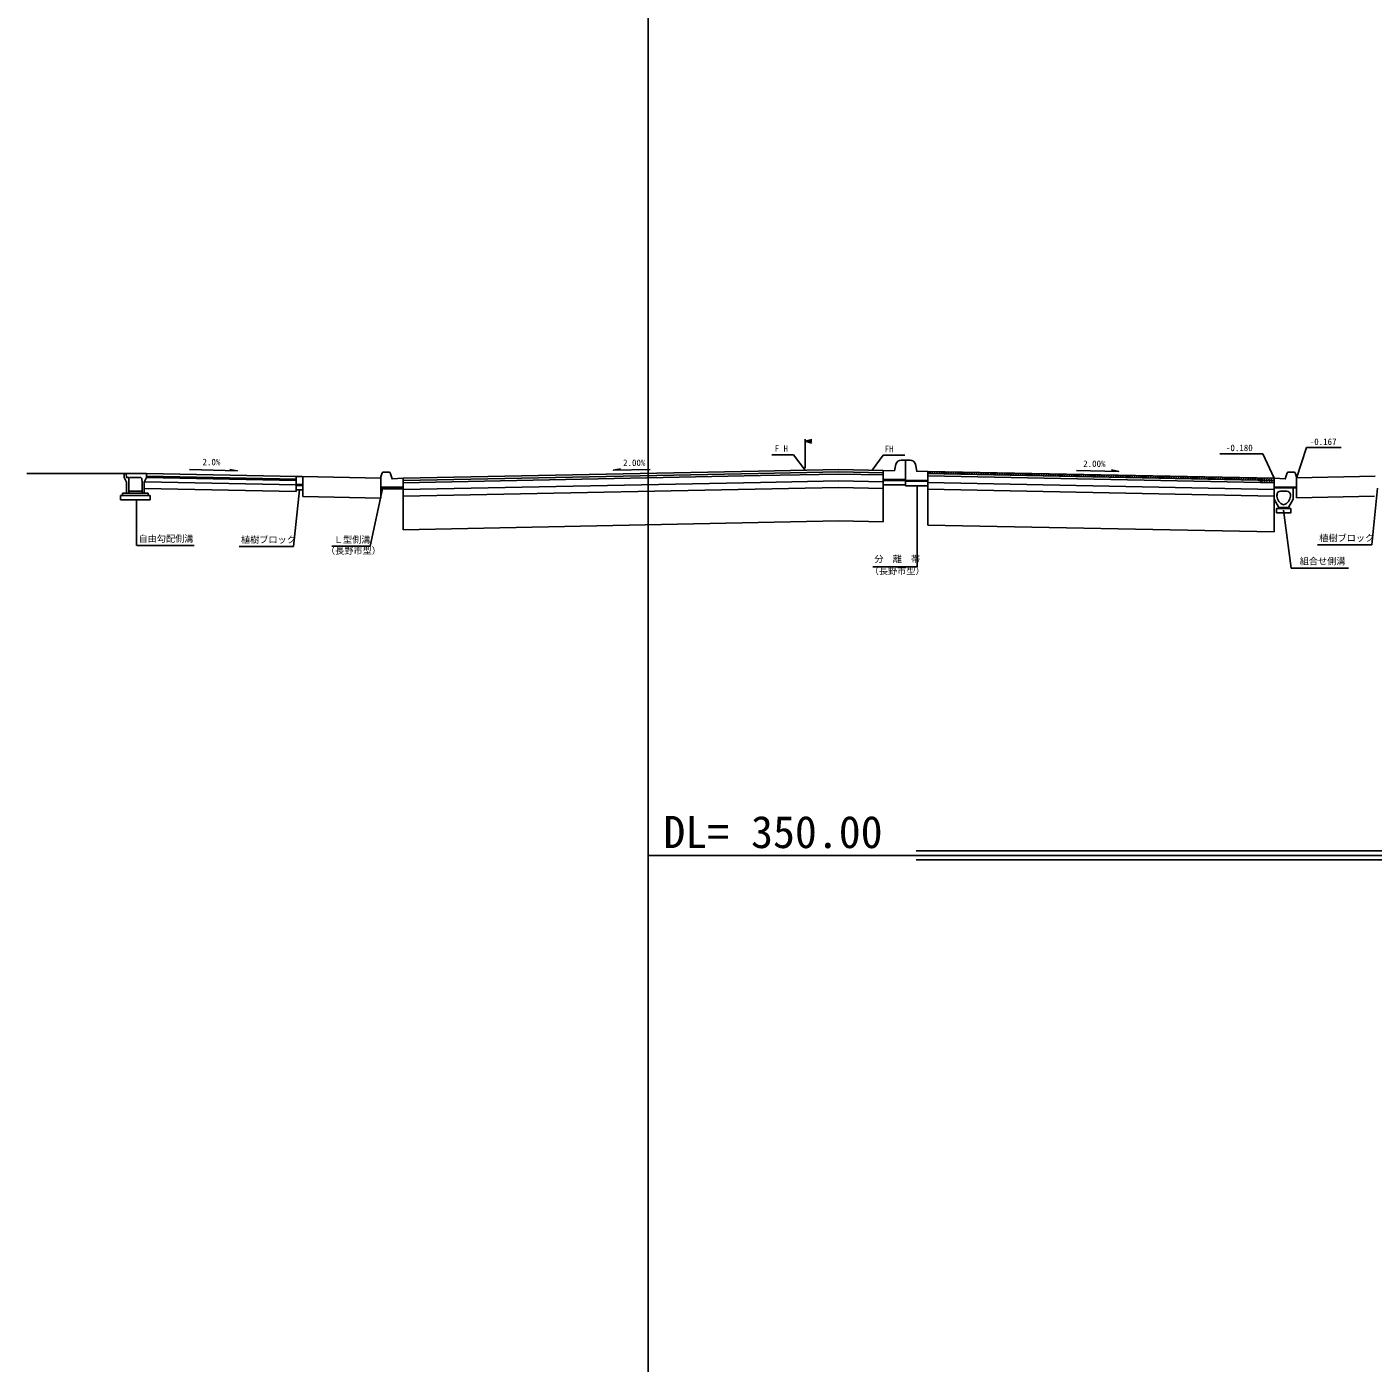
# Model space of a CAD drawing. Units: millimetres on the paper. Extents: x -84 to 7, y -133 to 191.
# Drawn here: x -83.77 to -68.7, y -29.26 to -14.31 of the extents above; entities that cross this region are included whole.
import ezdxf
from ezdxf.enums import TextEntityAlignment as Align

# ---------------------------------------------------------------- set-up
doc = ezdxf.new("R2010")
doc.units = ezdxf.units.MM
doc.header["$LTSCALE"] = 0.14
for name, color, linetype in [('0-1_D-BDG-3-DL-2', 7, 'Continuous'), ('0-2_D-TTL-FRAM_枠', 7, 'Continuous'), ('0-3_D-STR-2-文字', 7, 'Continuous'), ('0-5_D-BDG-2-DL-1', 7, 'Continuous'), ('0-9_D-BDG-1-現況', 7, 'Continuous')]:
    doc.layers.add(name, color=color, linetype=linetype)
doc.styles.add('ＭＳ ゴシック', font='')
doc.styles.get('ＭＳ ゴシック').set_extended_font_data('MS Gothic')

msp = doc.modelspace()

# ---------------------------------------------------------------- linework, layer by layer
at = {"layer": '0-1_D-BDG-3-DL-2'}
for p, q in [((-73.8141, -23.5307), (3.4526, -23.5307)), ((-73.8141, -23.6307), (3.4526, -23.6307))]:
    msp.add_line(p, q, dxfattribs=at)
at = {"layer": '0-2_D-TTL-FRAM_枠'}
msp.add_lwpolyline([(-76.8141, -2.9807), (3.4526, -2.9807), (3.4526, -59.1807), (-76.8141, -59.1807)], close=True, dxfattribs=at)
at = {"layer": '0-5_D-BDG-2-DL-1'}
msp.add_line((-76.8141, -23.5807), (3.4526, -23.5807), dxfattribs=at)
at = {"layer": '0-9_D-BDG-1-現況'}
for p, q in [((-75.0556, -19.245), (-75.0556, -18.9198)), ((-75.0556, -18.9448), (-74.9806, -18.9448)), ((-75.4272, -19.0952), (-75.1849, -19.0952)), ((-75.0556, -19.27), (-75.1849, -19.0952)), ((-74.3056, -19.27), (-74.1839, -19.0999)), ((-73.9416, -19.0999), (-74.1839, -19.0999)), ((-79.7832, -19.2925), (-79.7128, -19.2925)), ((-79.5556, -19.36), (-75.5791, -19.2805)), ((-75.5791, -19.2805), (-74.6806, -19.2625)), ((-75.5791, -19.3055), (-74.6806, -19.2875)), ((-74.1806, -19.2725), (-74.6806, -19.2625)), ((-74.1806, -19.2725), (-74.6806, -19.2625)), ((-74.1806, -19.2975), (-74.6806, -19.2875)), ((-74.1806, -19.2975), (-74.6806, -19.2875)), ((-74.1806, -19.2725), (-74.1806, -19.3725)), ((-74.0556, -19.275), (-74.1806, -19.2725)), ((-74.0556, -19.275), (-74.0398, -19.1999)), ((-73.9306, -19.1575), (-73.9806, -19.1575)), ((-73.9306, -19.1575), (-73.9306, -19.3925)), ((-73.9306, -19.1575), (-73.8806, -19.1575)), ((-73.9306, -19.1575), (-73.9306, -19.3925)), ((-69.8056, -19.36), (-73.6806, -19.2825)), ((-73.6806, -19.2925), (-73.6709, -19.2827)), ((-73.6694, -19.3078), (-73.6449, -19.2832)), ((-73.6434, -19.3083), (-73.6189, -19.2838)), ((-73.6174, -19.3088), (-73.5929, -19.2843)), ((-73.5914, -19.3093), (-73.5669, -19.2848)), ((-73.5654, -19.3098), (-73.5409, -19.2853)), ((-73.5394, -19.3104), (-73.5149, -19.2858)), ((-73.5134, -19.3109), (-73.4889, -19.2864)), ((-73.4874, -19.3114), (-73.4629, -19.2869)), ((-73.4614, -19.3119), (-73.4369, -19.2874)), ((-73.4354, -19.3124), (-73.4109, -19.2879)), ((-73.4094, -19.313), (-73.3849, -19.2884)), ((-73.3834, -19.3135), (-73.3589, -19.289)), ((-73.3574, -19.314), (-73.3329, -19.2895)), ((-73.3314, -19.3145), (-73.3069, -19.29)), ((-73.3054, -19.315), (-73.2809, -19.2905)), ((-73.2794, -19.3156), (-73.2549, -19.291)), ((-73.2534, -19.3161), (-73.2289, -19.2916)), ((-73.2274, -19.3166), (-73.2029, -19.2921)), ((-73.2014, -19.3171), (-73.1769, -19.2926)), ((-73.1754, -19.3176), (-73.1509, -19.2931)), ((-73.1494, -19.3182), (-73.1249, -19.2936)), ((-69.578, -19.2925), (-69.6484, -19.2925)), ((-83.7699, -19.3048), (-82.6806, -19.3048)), ((-82.6806, -19.3048), (-82.4306, -19.3048)), ((-82.6556, -19.5273), (-82.6556, -19.4023)), ((-82.6306, -19.3523), (-82.6273, -19.3616)), ((-82.6306, -19.4123), (-82.6281, -19.3623)), ((-82.6306, -19.5273), (-82.6306, -19.4123)), ((-82.6281, -19.3623), (-82.6181, -19.3523)), ((-82.6181, -19.3523), (-82.4931, -19.3523)), ((-82.4806, -19.4123), (-82.4806, -19.5273)), ((-82.4306, -19.3523), (-82.4556, -19.4023)), ((-80.7556, -19.4333), (-82.4541, -19.3994)), ((-82.4306, -19.3048), (-82.4306, -19.3523)), ((-80.7481, -19.3385), (-82.4306, -19.3048)), ((-80.7556, -19.3683), (-82.4306, -19.3348)), ((-80.7556, -19.3833), (-82.4306, -19.3498)), ((-80.7556, -19.3385), (-80.7556, -19.5083)), ((-80.6806, -19.4285), (-80.7556, -19.4285)), ((-80.6806, -19.4385), (-80.7556, -19.4385)), ((-79.8056, -19.3573), (-80.6869, -19.3397)), ((-79.8056, -19.3425), (-79.7927, -19.2997)), ((-79.8056, -19.3425), (-79.8056, -19.4775)), ((-79.5556, -19.385), (-75.5791, -19.3055)), ((-79.5556, -19.41), (-75.5541, -19.33)), ((-79.5556, -19.36), (-79.5556, -19.4575)), ((-79.5556, -19.485), (-75.5541, -19.405)), ((-75.5541, -19.33), (-74.6806, -19.3125)), ((-75.5541, -19.405), (-74.6806, -19.3875)), ((-74.1806, -19.3225), (-74.6806, -19.3125)), ((-74.1806, -19.3975), (-74.6806, -19.3875)), ((-73.9306, -19.3725), (-74.1806, -19.3725)), ((-74.1806, -19.3725), (-74.1806, -19.4325)), ((-74.1806, -19.3825), (-73.9306, -19.3825)), ((-74.1806, -19.4325), (-74.1806, -19.8475)), ((-74.1806, -19.4325), (-73.9306, -19.4325)), ((-73.9306, -19.3825), (-73.6806, -19.3825)), ((-73.9306, -19.3825), (-73.9306, -19.4425)), ((-73.6806, -19.3925), (-73.9306, -19.3925)), ((-73.6806, -19.4425), (-73.9306, -19.4425)), ((-73.6806, -19.3075), (-73.6806, -19.8825)), ((-73.6806, -19.3075), (-73.6806, -19.3825)), ((-69.9556, -19.407), (-73.6806, -19.3325)), ((-73.6806, -19.3825), (-73.6806, -19.4425)), ((-69.8056, -19.485), (-73.6806, -19.4075)), ((-73.1234, -19.3187), (-73.0989, -19.2942)), ((-73.0975, -19.3192), (-73.0729, -19.2947)), ((-73.0715, -19.3197), (-73.0469, -19.2952)), ((-73.0455, -19.3202), (-73.0209, -19.2957)), ((-73.0195, -19.3207), (-72.995, -19.2962)), ((-72.9935, -19.3213), (-72.969, -19.2968)), ((-72.9675, -19.3218), (-72.943, -19.2973)), ((-72.9415, -19.3223), (-72.917, -19.2978)), ((-72.9155, -19.3228), (-72.891, -19.2983)), ((-72.8895, -19.3233), (-72.865, -19.2988)), ((-72.8635, -19.3239), (-72.839, -19.2994)), ((-72.8375, -19.3244), (-72.813, -19.2999)), ((-72.8115, -19.3249), (-72.787, -19.3004)), ((-72.7855, -19.3254), (-72.761, -19.3009)), ((-72.7595, -19.3259), (-72.735, -19.3014)), ((-72.7335, -19.3265), (-72.709, -19.302)), ((-72.7075, -19.327), (-72.683, -19.3025)), ((-72.6815, -19.3275), (-72.657, -19.303)), ((-72.6555, -19.328), (-72.631, -19.3035)), ((-72.6295, -19.3285), (-72.605, -19.304)), ((-72.6035, -19.3291), (-72.579, -19.3046)), ((-72.5775, -19.3296), (-72.553, -19.3051)), ((-72.5515, -19.3301), (-72.527, -19.3056)), ((-72.5255, -19.3306), (-72.501, -19.3061)), ((-72.4995, -19.3311), (-72.475, -19.3066)), ((-72.4735, -19.3317), (-72.449, -19.3072)), ((-72.4475, -19.3322), (-72.423, -19.3077)), ((-72.4215, -19.3327), (-72.397, -19.3082)), ((-72.3955, -19.3332), (-72.371, -19.3087)), ((-72.3695, -19.3337), (-72.345, -19.3092)), ((-72.3436, -19.3343), (-72.319, -19.3098)), ((-72.3176, -19.3348), (-72.293, -19.3103)), ((-72.2916, -19.3353), (-72.267, -19.3108)), ((-72.2656, -19.3358), (-72.2411, -19.3113)), ((-72.2396, -19.3363), (-72.2151, -19.3118)), ((-72.2136, -19.3369), (-72.1891, -19.3124)), ((-72.1876, -19.3374), (-72.1631, -19.3129)), ((-72.1616, -19.3379), (-72.1371, -19.3134)), ((-72.1356, -19.3384), (-72.1111, -19.3139)), ((-72.1096, -19.3389), (-72.0851, -19.3144)), ((-72.0836, -19.3395), (-72.0591, -19.315)), ((-72.0576, -19.34), (-72.0331, -19.3155)), ((-72.0316, -19.3405), (-72.0071, -19.316)), ((-72.0056, -19.341), (-71.9811, -19.3165)), ((-71.9796, -19.3415), (-71.9551, -19.317)), ((-71.9536, -19.3421), (-71.9291, -19.3176)), ((-71.9276, -19.3426), (-71.9031, -19.3181)), ((-71.9016, -19.3431), (-71.8771, -19.3186)), ((-71.8756, -19.3436), (-71.8511, -19.3191)), ((-71.8496, -19.3441), (-71.8251, -19.3196)), ((-71.8236, -19.3447), (-71.7991, -19.3202)), ((-71.7976, -19.3452), (-71.7731, -19.3207)), ((-71.7716, -19.3457), (-71.7471, -19.3212)), ((-71.7456, -19.3462), (-71.7211, -19.3217)), ((-71.7196, -19.3467), (-71.6951, -19.3222)), ((-71.6936, -19.3473), (-71.6691, -19.3228)), ((-71.6676, -19.3478), (-71.6431, -19.3233)), ((-71.6416, -19.3483), (-71.6171, -19.3238)), ((-71.6156, -19.3488), (-71.5911, -19.3243)), ((-71.5896, -19.3493), (-71.5651, -19.3248)), ((-71.5637, -19.3499), (-71.5391, -19.3254)), ((-71.5377, -19.3504), (-71.5131, -19.3259)), ((-71.5117, -19.3509), (-71.4872, -19.3264)), ((-71.4857, -19.3514), (-71.4612, -19.3269)), ((-71.4597, -19.3519), (-71.4352, -19.3274)), ((-71.4337, -19.3525), (-71.4092, -19.328)), ((-71.4077, -19.353), (-71.3832, -19.3285)), ((-71.3817, -19.3535), (-71.3572, -19.329)), ((-71.3557, -19.354), (-71.3312, -19.3295)), ((-71.3297, -19.3545), (-71.3052, -19.33)), ((-71.3037, -19.3551), (-71.2792, -19.3306)), ((-71.2777, -19.3556), (-71.2532, -19.3311)), ((-71.2517, -19.3561), (-71.2272, -19.3316)), ((-71.2257, -19.3566), (-71.2012, -19.3321)), ((-71.1997, -19.3571), (-71.1752, -19.3326)), ((-71.1737, -19.3577), (-71.1492, -19.3332)), ((-71.1477, -19.3582), (-71.1232, -19.3337)), ((-71.1217, -19.3587), (-71.0972, -19.3342)), ((-71.0957, -19.3592), (-71.0712, -19.3347)), ((-71.0697, -19.3597), (-71.0452, -19.3352)), ((-71.0437, -19.3603), (-71.0192, -19.3358)), ((-71.0177, -19.3608), (-70.9932, -19.3363)), ((-70.9917, -19.3613), (-70.9672, -19.3368)), ((-70.9657, -19.3618), (-70.9412, -19.3373)), ((-70.9397, -19.3623), (-70.9152, -19.3378)), ((-70.9137, -19.3629), (-70.8892, -19.3384)), ((-70.8877, -19.3634), (-70.8632, -19.3389)), ((-70.8617, -19.3639), (-70.8372, -19.3394)), ((-70.8357, -19.3644), (-70.8112, -19.3399)), ((-70.8098, -19.3649), (-70.7852, -19.3404)), ((-70.7838, -19.3655), (-70.7592, -19.341)), ((-70.7578, -19.366), (-70.7332, -19.3415)), ((-70.7318, -19.3665), (-70.7073, -19.342)), ((-70.7058, -19.367), (-70.6813, -19.3425)), ((-70.6798, -19.3675), (-70.6553, -19.343)), ((-70.6538, -19.3681), (-70.6293, -19.3436)), ((-70.6278, -19.3686), (-70.6033, -19.3441)), ((-70.6018, -19.3691), (-70.5773, -19.3446)), ((-70.5758, -19.3696), (-70.5513, -19.3451)), ((-70.5498, -19.3701), (-70.5253, -19.3456)), ((-70.5238, -19.3707), (-70.4993, -19.3462)), ((-70.4978, -19.3712), (-70.4733, -19.3467)), ((-70.4718, -19.3717), (-70.4473, -19.3472)), ((-70.4458, -19.3722), (-70.4213, -19.3477)), ((-70.4198, -19.3727), (-70.3953, -19.3482)), ((-70.3938, -19.3733), (-70.3693, -19.3488)), ((-70.3678, -19.3738), (-70.3433, -19.3493)), ((-70.3418, -19.3743), (-70.3173, -19.3498)), ((-70.3158, -19.3748), (-70.2913, -19.3503)), ((-70.2898, -19.3753), (-70.2653, -19.3508)), ((-70.2638, -19.3759), (-70.2393, -19.3514)), ((-70.2378, -19.3764), (-70.2133, -19.3519)), ((-70.2118, -19.3769), (-70.1873, -19.3524)), ((-70.1858, -19.3774), (-70.1613, -19.3529)), ((-70.1598, -19.3779), (-70.1353, -19.3534)), ((-70.1338, -19.3785), (-70.1093, -19.354)), ((-70.1078, -19.379), (-70.0833, -19.3545)), ((-70.0818, -19.3795), (-70.0573, -19.355)), ((-70.0559, -19.38), (-70.0313, -19.3555)), ((-70.0299, -19.3805), (-70.0053, -19.356)), ((-70.0039, -19.3811), (-69.9793, -19.3566)), ((-69.9779, -19.3816), (-69.9534, -19.3571)), ((-69.9556, -19.3858), (-69.9274, -19.3576)), ((-69.9556, -19.382), (-69.9556, -19.407)), ((-69.8056, -19.41), (-69.9556, -19.407)), ((-69.9504, -19.4071), (-69.9014, -19.3581)), ((-69.9244, -19.4077), (-69.8754, -19.3586)), ((-69.8984, -19.4082), (-69.8494, -19.3592)), ((-69.8724, -19.4087), (-69.8234, -19.3597)), ((-69.8464, -19.4092), (-69.8056, -19.3684)), ((-69.8204, -19.4097), (-69.8056, -19.3949)), ((-69.8056, -19.36), (-69.8056, -19.4775)), ((-69.8056, -19.41), (-69.8056, -19.36)), ((-69.5556, -19.3425), (-69.5685, -19.2997)), ((-69.5556, -19.3537), (-68.6743, -19.3361)), ((-69.5556, -19.3425), (-69.5556, -19.4775)), ((-82.7231, -19.5523), (-82.3881, -19.5523)), ((-82.7231, -19.6023), (-82.7231, -19.5523)), ((-82.6981, -19.5273), (-82.4131, -19.5273)), ((-82.6981, -19.5523), (-82.6981, -19.5273)), ((-82.6556, -19.5273), (-82.6306, -19.5273)), ((-82.6306, -19.5023), (-82.4806, -19.5023)), ((-80.7556, -19.5083), (-82.4556, -19.4743)), ((-82.4131, -19.5273), (-82.4131, -19.5523)), ((-82.3881, -19.5523), (-82.3881, -19.6023)), ((-80.6806, -19.4885), (-80.7556, -19.4885)), ((-80.6806, -19.4885), (-80.6806, -19.5648)), ((-79.8056, -19.5823), (-80.6806, -19.5648)), ((-79.8056, -19.4575), (-79.5556, -19.4575)), ((-79.8056, -19.4575), (-79.5556, -19.4575)), ((-79.8056, -19.4675), (-79.5556, -19.4675)), ((-79.5556, -19.4775), (-79.8056, -19.4775)), ((-79.8056, -19.4775), (-79.8056, -19.5823)), ((-79.7681, -19.4775), (-79.5581, -19.4775)), ((-79.5556, -19.4575), (-79.5556, -19.4775)), ((-79.5556, -19.56), (-74.6806, -19.4625)), ((-79.5556, -19.4775), (-79.5556, -19.935)), ((-79.5556, -19.48), (-79.5556, -19.6025)), ((-74.1806, -19.4725), (-74.6806, -19.4625)), ((-69.8056, -19.56), (-73.6806, -19.4825)), ((-69.5556, -19.4575), (-69.8056, -19.4575)), ((-69.5556, -19.4575), (-69.8056, -19.4575)), ((-69.8056, -19.47), (-69.8056, -19.5925)), ((-69.8056, -19.5925), (-69.8056, -19.96)), ((-69.7531, -19.6875), (-69.8056, -19.5925)), ((-69.5931, -19.4675), (-69.8031, -19.4675)), ((-69.7731, -19.545), (-69.7731, -19.5582)), ((-69.7731, -19.545), (-69.7631, -19.545)), ((-69.6631, -19.505), (-69.7331, -19.505)), ((-69.6431, -19.6875), (-69.5906, -19.5925)), ((-69.6231, -19.545), (-69.6231, -19.5582)), ((-69.6231, -19.545), (-69.6131, -19.545)), ((-69.5906, -19.4675), (-69.5906, -19.5925)), ((-69.5556, -19.4637), (-69.5556, -19.5787)), ((-69.5556, -19.5787), (-68.6806, -19.5612)), ((-82.3881, -19.6023), (-82.7231, -19.6023)), ((-82.5412, -20.1125), (-82.5412, -19.6023)), ((-69.6431, -19.6875), (-69.7531, -19.6875)), ((-69.6146, -20.3649), (-69.6995, -19.7159)), ((-69.6431, -19.6875), (-69.6431, -19.6975)), ((-79.5556, -19.935), (-74.6806, -19.8375)), ((-74.1806, -19.8475), (-74.6806, -19.8375)), ((-69.8056, -19.96), (-73.6806, -19.8825)), ((-81.8975, -20.1125), (-82.5396, -20.1125)), ((-68.9708, -20.3649), (-69.6129, -20.3649))]:
    msp.add_line(p, q, dxfattribs=at)
for points in [[(-74.9806, -18.9649), (-75.0556, -18.9448), (-74.9806, -18.9247)], [(-70.4144, -19.0873), (-69.9317, -19.0857), (-69.8056, -19.36)], [(-69.0546, -19.0166), (-69.442, -19.0166), (-69.5556, -19.3575)], [(-81.9508, -19.2615), (-81.4157, -19.2749), (-81.4961, -19.2624)], [(-76.7926, -19.2599), (-77.2055, -19.2689), (-77.1245, -19.2554)], [(-73.6806, -19.2825), (-73.8056, -19.28), (-73.8214, -19.1999)], [(-69.8056, -19.385), (-73.6806, -19.3075), (-73.6806, -19.2825)], [(-72.0161, -19.2741), (-71.5451, -19.2842), (-71.6239, -19.2655)], [(-82.6556, -19.4023), (-82.6806, -19.3523), (-82.6806, -19.3048)], [(-82.6581, -19.3048), (-82.6531, -19.3523), (-82.6306, -19.3523)], [(-82.4931, -19.3523), (-82.4831, -19.3623), (-82.4806, -19.4123)], [(-82.4556, -19.4023), (-82.4556, -19.5273), (-82.4806, -19.5273)], [(-80.6881, -19.3385), (-80.7556, -19.3385), (-80.7556, -19.4885)], [(-80.6806, -19.5083), (-80.6806, -19.346), (-80.6881, -19.3385)], [(-79.7033, -19.2994), (-79.6806, -19.3675), (-79.5556, -19.36)], [(-69.6579, -19.2994), (-69.6806, -19.3675), (-69.8056, -19.36)], [(-81.3929, -20.1221), (-80.786, -20.1221), (-80.7193, -19.4903)], [(-80.3568, -20.1186), (-79.9284, -20.1186), (-79.7883, -19.4775)], [(-79.5556, -19.4775), (-79.7681, -19.4775), (-79.8056, -19.4775)], [(-74.2999, -20.3506), (-73.8011, -20.3506), (-73.8011, -19.4509)], [(-69.5556, -19.4675), (-69.8056, -19.4675), (-69.5556, -19.4675)], [(-69.319, -20.1037), (-68.7121, -20.1037), (-68.6454, -19.4719)], [(-69.7531, -19.6975), (-69.7781, -19.6975), (-69.7781, -19.7475)], [(-69.6181, -19.6975), (-69.6181, -19.7475), (-69.7781, -19.7475)], [(-69.7531, -19.6875), (-69.7531, -19.6975), (-69.6181, -19.6975)]]:
    msp.add_lwpolyline(points, dxfattribs=at)
for centre, radius, start, end in [((-79.7832, -19.3025), 0.01, 90, 163.3008), ((-79.7128, -19.3025), 0.01, 18.4349, 90), ((-73.9806, -19.22), 0.0625, 90, 161.1934), ((-73.8806, -19.22), 0.0625, 18.8066, 90), ((-69.6484, -19.3025), 0.01, 90, 161.5651), ((-69.578, -19.3025), 0.01, 16.6992, 90), ((-69.7331, -19.545), 0.04, 90, 180), ((-69.6731, -19.5582), 0.1, 180, 255.52249), ((-69.7231, -19.5582), 0.1, 284.47751, 0), ((-69.6631, -19.545), 0.04, 360, 90)]:
    msp.add_arc(centre, radius, start, end, dxfattribs=at)

# ---------------------------------------------------------------- texts
at = {"layer": '0-3_D-STR-2-文字', "style": 'ＭＳ ゴシック'}
msp.add_text('DL= 350.00', height=0.3608, dxfattribs=at).set_placement((-76.6431, -23.6076), align=Align.BOTTOM_LEFT)
at = {"layer": '0-9_D-BDG-1-現況', "style": 'ＭＳ ゴシック'}
for s, p in [('F H', (-75.3978, -19.0853)), ('-0.180', (-70.3438, -19.0774)), ('-0.167', (-69.4054, -19.0091)), ('2.0%', (-81.8033, -19.2357)), ('FH', (-74.1656, -19.0899)), ('2.00%', (-77.0945, -19.2439)), ('2.00%', (-71.9423, -19.2549)), ('自由勾配側溝', (-82.5207, -20.0942)), ('植樹ブロック', (-81.374, -20.1056)), ('Ｌ型側溝', (-80.3335, -20.105)), ('植樹ブロック', (-69.3001, -20.0871)), ('（長野市型）', (-80.4219, -20.2294)), ('分\u3000離\u3000帯', (-74.2811, -20.3225)), ('（長野市型）', (-74.3331, -20.4555)), ('組合せ側溝', (-69.5182, -20.3466))]:
    msp.add_text(s, height=0.07331, dxfattribs=at).set_placement(p, align=Align.BOTTOM_LEFT)

doc.saveas('drawing.dxf')
